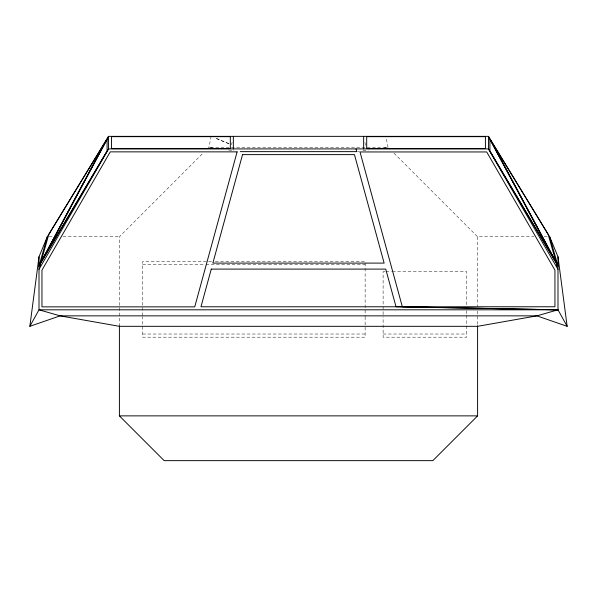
<?xml version="1.0" encoding="UTF-8"?>
<svg xmlns="http://www.w3.org/2000/svg" width="597" height="597" viewBox="0 0 597 597"><rect width="100%" height="100%" fill="white"/><g stroke="black" fill="none" stroke-linecap="round" stroke-linejoin="round"><path stroke-width="0.45" stroke-dasharray="2.98 2.24" d="M211.144 136.355L208.95 147.22L206.972 149.198M231.584 144.787L232.099 142.258M119.4 326.32L119.4 236.77L203.025 153.145M357.648 151.519L359.431 151.265M362.998 150.757L368.356 150.004M384.468 147.728L388.05 147.22L390.028 149.198M49.148 236.77L52.842 236.77M63.013 236.77L119.4 236.77M393.975 153.145L477.6 236.77L533.987 236.77M544.158 236.77L547.852 236.77M211.562 261.508L142.69 261.508L142.69 316.358M215.286 261.508L365.133 261.508L365.133 316.358M142.69 264.672L205.047 264.672M205.98 264.672L365.133 264.672M384.975 271.702L383.117 271.702L383.117 316.35M385.908 271.702L391.483 271.702M392.416 271.702L466.787 271.702L466.787 306.119M142.69 334.022L365.133 334.022M383.117 334.022L466.787 334.022M212.539 147.728L208.95 147.22L388.05 147.22L385.856 136.355M228.681 150.011L234.031 150.765M364.924 142.437L365.655 145.914M477.6 236.77L477.6 306.365M477.6 311.007L477.6 324.925M466.787 310.768L466.787 314.932M466.787 315.417L466.787 337.186L383.117 337.186L383.117 316.783M365.133 316.783L365.133 337.186L142.69 337.186L142.69 316.783M229.024 143.728L215.398 138.108L229.024 143.758"/><path stroke-width="0.9" d="M557.994 256.785L557.994 309.806L536.897 315.858L477.6 326.32L119.4 326.32L60.103 315.858L29.85 326.32L39.006 256.785L47.297 236.77L108.535 136.355L488.465 136.355L549.703 236.77L557.994 256.785L567.15 326.32L536.897 315.858L60.103 315.858L39.006 309.806L39.006 256.785M39.006 266.075L108.535 136.355L108.535 148.914L39.006 266.075L47.297 236.77M29.85 326.32L39.006 309.806L557.994 309.806L567.15 326.32M39.006 269.351L108.535 148.914L488.465 148.914L557.994 266.075L549.703 236.77M477.6 325.858L477.6 415.87L432.825 460.645L164.175 460.645L119.4 415.87L119.4 325.858M240.248 151.638L356.752 151.638L356.013 148.914M119.4 415.87L477.6 415.87M557.994 269.351L488.465 148.914L488.465 136.355L557.994 266.075M556.516 263.695L556.516 266.71M363.648 136.355L363.648 148.914M233.352 136.355L233.352 148.914M40.536 263.613L40.536 266.613M237.121 151.862L194.734 306.858L41.962 306.858L41.962 270.135L110.251 151.862L237.121 151.862M211.271 269.098L200.965 306.783L554.941 306.768L554.941 270.157L486.697 151.951L360.006 151.951L402.341 306.768L557.994 309.806L396.035 306.783L385.729 269.098L211.271 269.098M242.539 154.623L212.868 263.098L384.132 263.098L354.461 154.623L242.539 154.623M48.753 234.561L41.006 261.941L105.953 140.765L48.753 234.561M107.087 139.37L43.029 258.882L107.087 150.944L107.087 139.37M230.338 136.668L111.549 136.668L111.549 148.608L230.338 148.608L230.338 136.668M485.413 136.668L366.692 136.668L366.692 148.601L485.413 148.601L485.413 136.668M548.21 234.509L491.107 140.877L555.949 261.837L548.21 234.509M553.986 258.904L489.906 150.937L489.906 139.362L553.986 258.904"/></g></svg>
